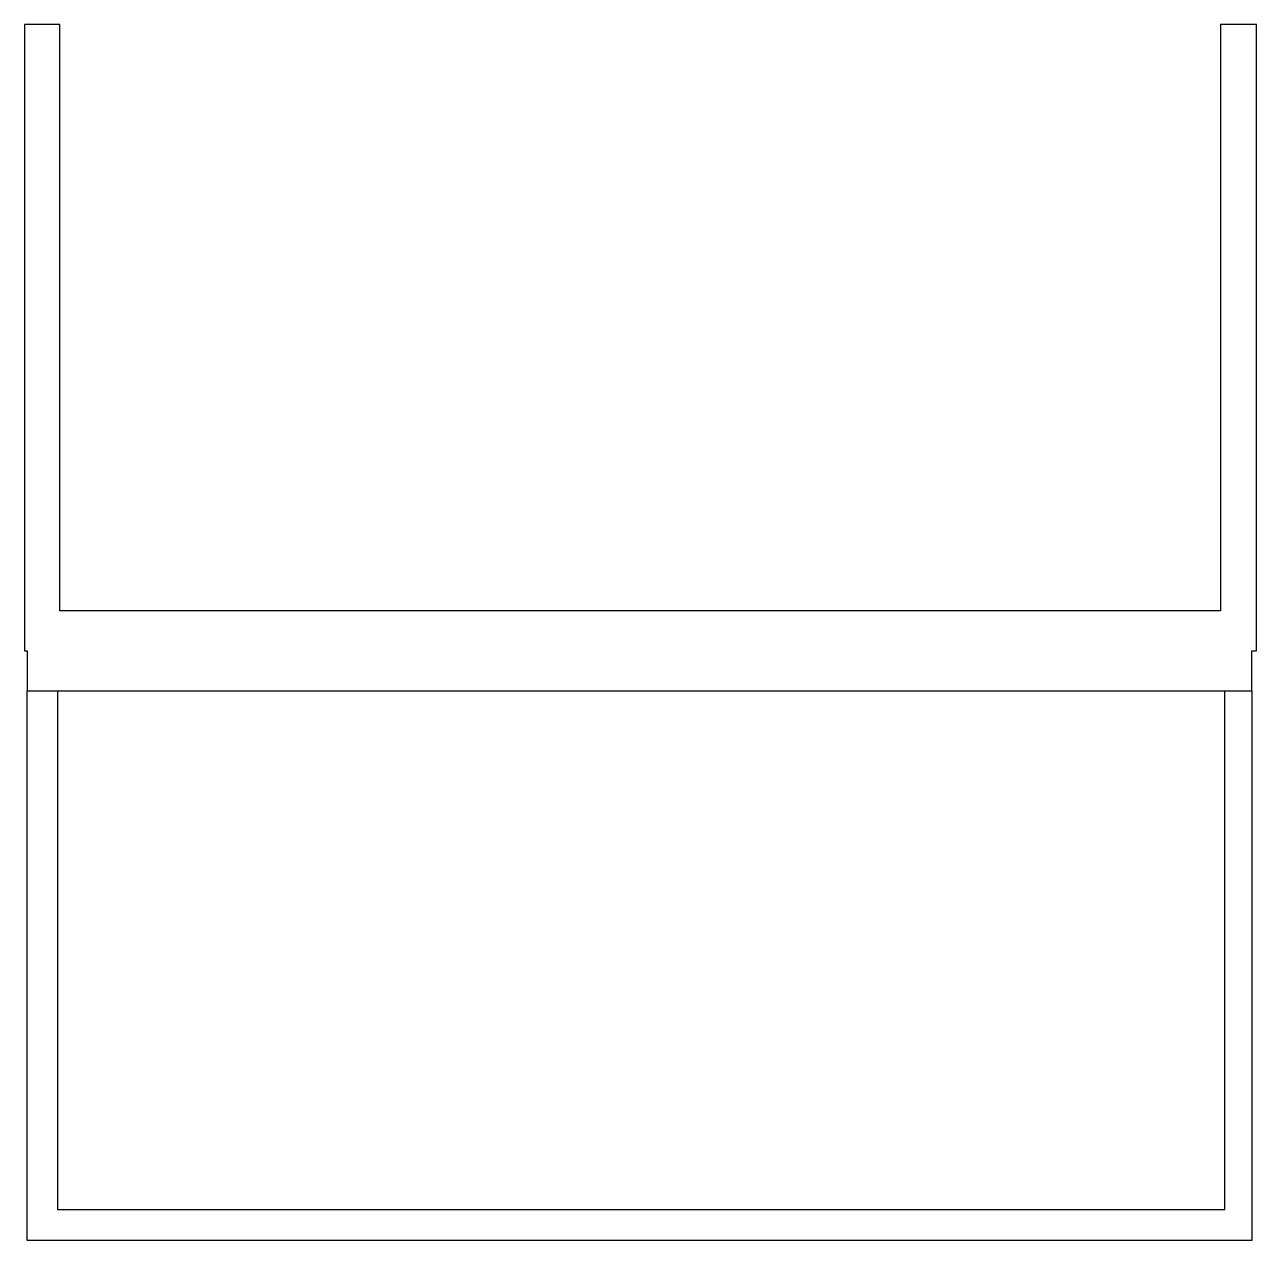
# Model space of a CAD drawing. Header units: millimetres. Extents: x -50.8 to 0.8, y -0.6 to 50.2.
import ezdxf

# ---------------------------------------------------------------- set-up
doc = ezdxf.new("R2010")
doc.units = ezdxf.units.MM

msp = doc.modelspace()

# ---------------------------------------------------------------- linework, layer by layer
for points in [[(-50.74, 22.355), (0.565, 22.355), (0.565, 24.03), (0.75, 24.03), (0.75, 50.25), (-0.75, 50.25), (-0.75, 25.705), (-49.36, 25.705), (-49.36, 50.25), (-50.84, 50.25), (-50.84, 24.03), (-50.74, 24.03)], [(-50.74, 22.355), (-49.46, 22.355), (-49.46, 0.645), (-0.565, 0.645), (-0.565, 22.355), (0.565, 22.355), (0.565, -0.645), (-50.74, -0.645)]]:
    msp.add_lwpolyline(points, close=True)

doc.saveas('drawing.dxf')
